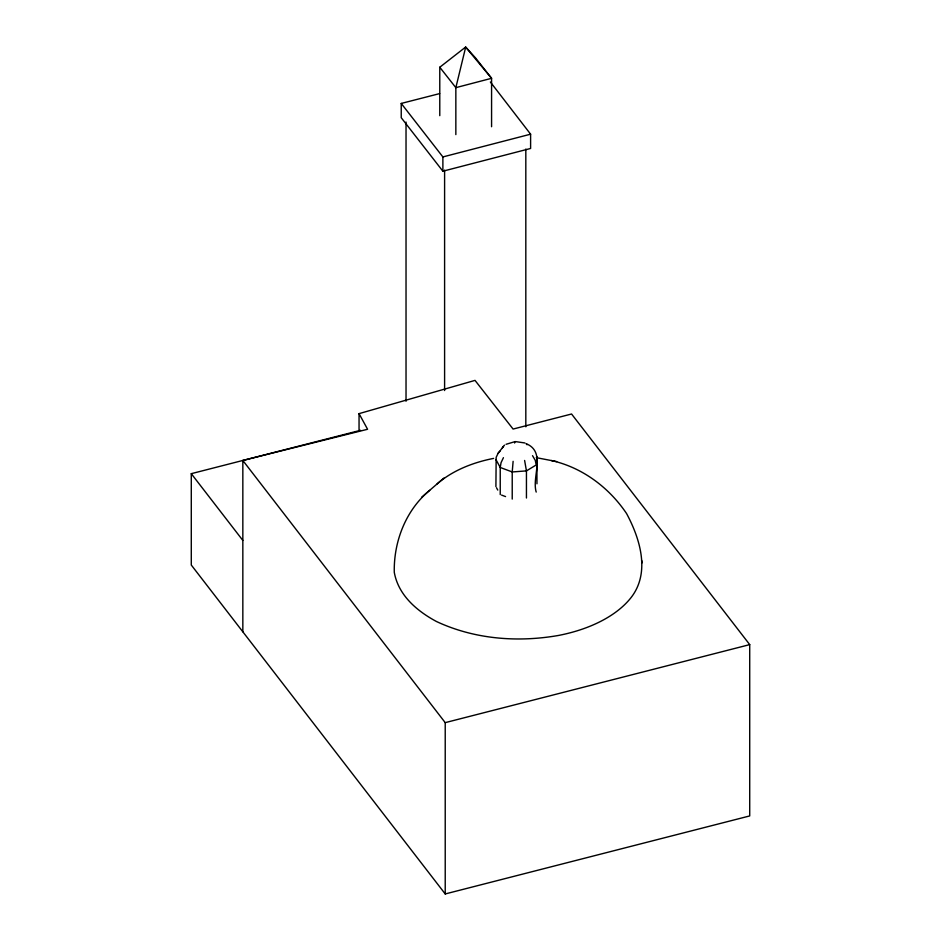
<?xml version="1.0" encoding="UTF-8"?>
<svg xmlns="http://www.w3.org/2000/svg" width="941" height="941" viewBox="0 0 941 941"><rect width="100%" height="100%" fill="white"/><g stroke="black" fill="none" stroke-linecap="round" stroke-linejoin="round"><path stroke-width="1.41" d="M527.054 444.74L526.125 443.658C546.498 452.033 531.547 476.593 536.205 492.084M551.332 460.525C582.208 467.383 609.003 487.45 626.553 513.527C640.445 539.358 651.007 574.233 629.67 599.299A122.377 70.657 0 0 1 558.342 635.481C517.421 642.609 474.335 639.233 436.436 621.495C416.887 610.98 398.361 595.265 394.279 572.316C393.609 541.651 405.818 510.093 429.684 490.332M495.907 486.662L496.166 457.314L498.201 453.127L504.517 445.152M513.116 461.325L512.222 471.959L512.222 499.083M514.609 443.023L514.821 442.094M491.578 126.729L491.578 78.303L475.511 57.895L465.701 47.05L455.844 87.654L455.844 134.61M503.423 457.679L501.047 462.69L500.236 467.465L500.236 494.59M502.341 447.963L503.259 446.387M498.201 453.127L499.918 451.28M437.106 483.921C452.892 470.253 473.276 462.396 493.613 458.396M421.58 497.342L443.905 478.04M439.776 67.246L465.63 47.074L491.578 78.303L455.844 87.654L439.776 67.246L439.776 115.661M506.082 444.293L515.08 441.611M359.05 431.213L359.05 413.64L475.017 380.387L513.092 429.061L571.563 414.005L749.718 644.62L749.718 815.929L445.222 893.95L191.282 565.035L191.282 473.676L360.521 430.308M401.231 103.439L442.882 156.935L530.606 134.187L530.606 148.466L442.882 171.203L401.231 117.707L401.231 103.439L439.659 93.594M359.05 413.64L367.578 429.272L242.837 460.467L445.222 722.641L749.718 644.62M515.397 441.588L524.96 442.976M536.288 457.655L556.696 461.584M501.565 495.084L505.564 496.589M191.282 473.676L242.837 540.416M490.379 82.008L530.606 134.187M532.524 455.667L535.264 460.325L536.205 464.96L526.442 470.888L512.222 471.959L500.236 467.465L495.907 459.537M496.53 487.791L497.765 490.061M524.619 460.455L526.442 470.888L526.442 498.012M536.946 456.679L536.946 483.803M525.819 149.054L525.819 426.802M445.222 722.641L445.222 893.95M444.599 170.109L444.599 390.539M442.882 156.935L442.882 171.203M406.03 122.048L406.03 401.254M242.837 460.467L242.837 631.776M641.609 560.248A125.788 72.622 0 0 1 642.033 562.894"/></g></svg>
